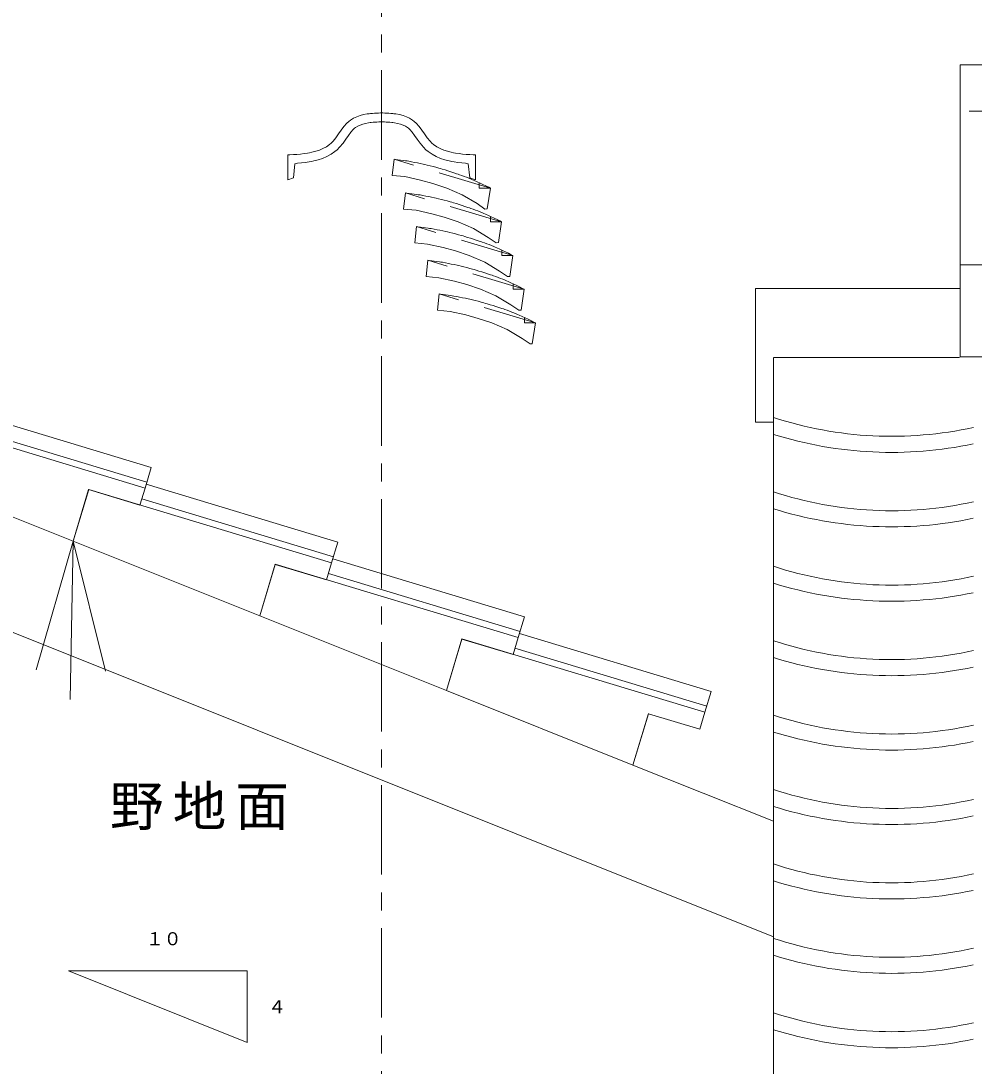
# Model space of a CAD drawing. Units: millimetres, scale not verified. Extents: x -4726 to 4690, y -2905 to 2891.
# Drawn here: x 240 to 1307, y -260 to 910 of the extents above; entities that cross this region are included whole.
import ezdxf
from ezdxf.enums import TextEntityAlignment as Align

# ---------------------------------------------------------------- set-up
doc = ezdxf.new("R2010")
doc.units = ezdxf.units.MM
doc.header["$LTSCALE"] = 20
doc.linetypes.add('CHAIN1', pattern=[8, 5, -1, 1, -1])
doc.linetypes.add('DASHED1', pattern=[1.8, 1.2, -0.6])
for name, color, linetype, lineweight in [('0-0', 7, 'Continuous', 18), ('2-1', 7, 'Continuous', 18), ('2-2', 7, 'Continuous', 18)]:
    doc.layers.add(name, color=color, linetype=linetype, lineweight=lineweight)
doc.styles.add('ＭＳ ゴシック', font='')
doc.styles.get('ＭＳ ゴシック').set_extended_font_data('MS Gothic')

# ---------------------------------------------------------------- blocks, each defined once
blk = doc.blocks.new('kyo7l')
at = {"layer": '2-1'}
for p, q in [((561.126, 70.896), (596.326, 70.896)), ((561.126, 70.896), (561.126, -59.782)), ((596.326, 70.896), (596.326, -59.782)), ((565.06, 50.105), (592.318, 50.105)), ((561.126, -18.658), (596.326, -18.658)), ((469.502, -29.187), (561.126, -29.187)), ((477.502, -60.206), (560.841, -60.206)), ((561.126, -59.782), (596.326, -59.782))]:
    blk.add_line(p, q, dxfattribs=at)
blk = doc.blocks.new('kyo7md1')
at = {"layer": '2-2'}
for p, q in [((-62.315, 19.101), (-63.544, 18.793)), ((-19.133, 20.922), (-19.923, 13.635)), ((-19.132, 20.922), (-19.133, 20.922)), ((-18.54, 20.852), (-19.132, 20.922)), ((-17.398, 20.713), (-18.54, 20.852)), ((-16.257, 20.566), (-17.398, 20.713)), ((-15.118, 20.41), (-16.257, 20.566)), ((-13.981, 20.24), (-15.118, 20.41)), ((-13.323, 20.135), (-13.981, 20.24)), ((-12.569, 20.007), (-13.323, 20.135)), ((-11.27, 19.771), (-12.569, 20.007)), ((-9.975, 19.518), (-11.27, 19.771)), ((-8.682, 19.252), (-9.975, 19.518)), ((-7.39, 18.976), (-8.682, 19.252)), ((-6.099, 18.694), (-7.39, 18.976)), ((12.841, 19.101), (14.071, 18.793)), ((-5.351, 18.53), (-6.099, 18.694)), ((-4.284, 18.299), (-5.351, 18.53)), ((-2.98, 17.99), (-4.284, 18.299)), ((-1.681, 17.658), (-2.98, 17.99)), ((-0.387, 17.307), (-1.681, 17.658)), ((0.904, 16.943), (-0.387, 17.307)), ((1.651, 16.726), (0.904, 16.943)), ((2.405, 16.504), (1.651, 16.726)), ((3.701, 16.115), (2.405, 16.504)), ((4.994, 15.717), (3.701, 16.115)), ((6.284, 15.309), (4.994, 15.717)), ((7.57, 14.89), (6.284, 15.309)), ((8.853, 14.46), (7.57, 14.89)), ((9.595, 14.205), (8.853, 14.46)), ((10.203, 13.993), (9.595, 14.205)), ((11.249, 13.62), (10.203, 13.993)), ((12.291, 13.236), (11.249, 13.62)), ((13.329, 12.842), (12.291, 13.236)), ((14.363, 12.436), (13.329, 12.842)), ((15.39, 12.016), (14.363, 12.436)), ((15.984, 11.767), (15.39, 12.016)), ((16.748, 11.436), (15.984, 11.767)), ((18.059, 10.849), (16.748, 11.436)), ((19.361, 10.244), (18.059, 10.849)), ((20.658, 9.624), (19.361, 10.244)), ((21.949, 8.994), (20.658, 9.624)), ((-14.081, 5.846), (-14.871, -1.441)), ((-14.08, 5.846), (-14.081, 5.846)), ((-13.488, 5.776), (-14.08, 5.846)), ((-12.346, 5.637), (-13.488, 5.776)), ((-11.205, 5.491), (-12.346, 5.637)), ((-10.066, 5.334), (-11.205, 5.491)), ((-8.929, 5.165), (-10.066, 5.334)), ((-8.271, 5.06), (-8.929, 5.165)), ((-7.517, 4.932), (-8.271, 5.06)), ((-6.218, 4.696), (-7.517, 4.932)), ((-4.923, 4.443), (-6.218, 4.696)), ((23.238, 8.357), (21.949, 8.994)), ((23.985, 7.986), (22.551, -1.341)), ((23.985, 7.986), (23.238, 8.357)), ((-3.63, 4.176), (-4.923, 4.443)), ((-2.338, 3.901), (-3.63, 4.176)), ((-1.047, 3.619), (-2.338, 3.901)), ((-0.299, 3.454), (-1.047, 3.619)), ((0.768, 3.224), (-0.299, 3.454)), ((2.072, 2.914), (0.768, 3.224)), ((3.371, 2.582), (2.072, 2.914)), ((4.665, 2.232), (3.371, 2.582)), ((5.956, 1.867), (4.665, 2.232)), ((6.703, 1.65), (5.956, 1.867)), ((7.457, 1.429), (6.703, 1.65)), ((8.753, 1.04), (7.457, 1.429)), ((10.046, 0.641), (8.753, 1.04)), ((11.336, 0.233), (10.046, 0.641)), ((12.622, -0.185), (11.336, 0.233)), ((13.905, -0.616), (12.622, -0.185)), ((14.647, -0.87), (13.905, -0.616)), ((15.255, -1.083), (14.647, -0.87)), ((16.301, -1.456), (15.255, -1.083)), ((17.343, -1.839), (16.301, -1.456)), ((18.382, -2.233), (17.343, -1.839)), ((19.415, -2.64), (18.382, -2.233)), ((20.442, -3.059), (19.415, -2.64)), ((21.036, -3.309), (20.442, -3.059)), ((21.8, -3.639), (21.036, -3.309)), ((22.551, -1.341), (21.561, -1.354)), ((23.111, -4.226), (21.8, -3.639)), ((24.414, -4.832), (23.111, -4.226)), ((-9.029, -9.229), (-9.819, -16.516)), ((-9.028, -9.229), (-9.029, -9.229)), ((-8.436, -9.299), (-9.028, -9.229)), ((-7.294, -9.438), (-8.436, -9.299)), ((25.71, -5.452), (24.414, -4.832)), ((27.001, -6.082), (25.71, -5.452)), ((28.29, -6.719), (27.001, -6.082)), ((29.037, -7.089), (27.603, -16.417)), ((29.037, -7.089), (28.29, -6.719)), ((-6.153, -9.585), (-7.294, -9.438)), ((-5.014, -9.741), (-6.153, -9.585)), ((-3.877, -9.911), (-5.014, -9.741)), ((-3.219, -10.016), (-3.877, -9.911)), ((-2.465, -10.144), (-3.219, -10.016)), ((-1.166, -10.38), (-2.465, -10.144)), ((0.129, -10.633), (-1.166, -10.38)), ((1.422, -10.899), (0.129, -10.633)), ((2.714, -11.175), (1.422, -10.899)), ((4.005, -11.457), (2.714, -11.175)), ((4.753, -11.621), (4.005, -11.457)), ((5.82, -11.852), (4.753, -11.621)), ((7.124, -12.161), (5.82, -11.852)), ((8.423, -12.493), (7.124, -12.161)), ((9.717, -12.844), (8.423, -12.493)), ((11.008, -13.208), (9.717, -12.844)), ((11.755, -13.425), (11.008, -13.208)), ((12.509, -13.647), (11.755, -13.425)), ((13.805, -14.036), (12.509, -13.647)), ((15.098, -14.434), (13.805, -14.036)), ((16.388, -14.842), (15.098, -14.434)), ((17.674, -15.261), (16.388, -14.842)), ((18.957, -15.691), (17.674, -15.261)), ((19.699, -15.946), (18.957, -15.691)), ((20.307, -16.158), (19.699, -15.946)), ((21.353, -16.531), (20.307, -16.158)), ((22.396, -16.915), (21.353, -16.531)), ((23.434, -17.309), (22.396, -16.915)), ((24.467, -17.715), (23.434, -17.309)), ((25.494, -18.134), (24.467, -17.715)), ((26.088, -18.384), (25.494, -18.134)), ((26.852, -18.715), (26.088, -18.384)), ((27.603, -16.417), (26.613, -16.429)), ((28.163, -19.302), (26.852, -18.715)), ((29.466, -19.907), (28.163, -19.302)), ((30.762, -20.527), (29.466, -19.907)), ((32.053, -21.157), (30.762, -20.527)), ((33.342, -21.794), (32.053, -21.157)), ((34.089, -22.165), (32.655, -31.492)), ((34.089, -22.165), (33.342, -21.794)), ((-3.977, -24.305), (-4.767, -31.592)), ((-3.976, -24.305), (-3.977, -24.305)), ((-3.384, -24.375), (-3.976, -24.305)), ((-2.242, -24.514), (-3.384, -24.375)), ((-1.101, -24.66), (-2.242, -24.514)), ((0.038, -24.817), (-1.101, -24.66)), ((1.175, -24.986), (0.038, -24.817)), ((1.833, -25.091), (1.175, -24.986)), ((2.587, -25.219), (1.833, -25.091)), ((3.886, -25.455), (2.587, -25.219)), ((5.181, -25.708), (3.886, -25.455)), ((6.474, -25.975), (5.181, -25.708)), ((7.766, -26.25), (6.474, -25.975)), ((9.057, -26.532), (7.766, -26.25)), ((9.805, -26.697), (9.057, -26.532)), ((10.872, -26.927), (9.805, -26.697)), ((12.176, -27.237), (10.872, -26.927)), ((13.475, -27.568), (12.176, -27.237)), ((14.769, -27.919), (13.475, -27.568)), ((16.06, -28.284), (14.769, -27.919)), ((16.807, -28.501), (16.06, -28.284)), ((17.561, -28.722), (16.807, -28.501)), ((18.857, -29.111), (17.561, -28.722)), ((20.15, -29.51), (18.857, -29.111)), ((21.44, -29.918), (20.15, -29.51)), ((22.726, -30.336), (21.44, -29.918)), ((24.009, -30.767), (22.726, -30.336)), ((24.751, -31.021), (24.009, -30.767)), ((25.359, -31.234), (24.751, -31.021)), ((26.405, -31.607), (25.359, -31.234)), ((27.448, -31.99), (26.405, -31.607)), ((28.486, -32.384), (27.448, -31.99)), ((29.519, -32.791), (28.486, -32.384)), ((32.655, -31.492), (31.665, -31.505)), ((30.546, -33.21), (29.519, -32.791)), ((31.14, -33.46), (30.546, -33.21)), ((31.904, -33.79), (31.14, -33.46)), ((33.215, -34.377), (31.904, -33.79)), ((34.518, -34.983), (33.215, -34.377)), ((35.814, -35.603), (34.518, -34.983)), ((37.105, -36.233), (35.814, -35.603)), ((38.394, -36.87), (37.105, -36.233)), ((39.141, -37.24), (37.707, -46.568)), ((39.141, -37.24), (38.394, -36.87)), ((1.075, -39.38), (0.285, -46.667)), ((1.076, -39.38), (1.075, -39.38)), ((1.668, -39.45), (1.076, -39.38)), ((2.81, -39.589), (1.668, -39.45)), ((3.951, -39.736), (2.81, -39.589)), ((5.09, -39.892), (3.951, -39.736)), ((6.227, -40.062), (5.09, -39.892)), ((6.885, -40.167), (6.227, -40.062)), ((7.639, -40.295), (6.885, -40.167)), ((8.938, -40.531), (7.639, -40.295)), ((10.233, -40.784), (8.938, -40.531)), ((11.526, -41.05), (10.233, -40.784)), ((12.818, -41.326), (11.526, -41.05)), ((14.109, -41.608), (12.818, -41.326)), ((14.857, -41.772), (14.109, -41.608)), ((15.924, -42.003), (14.857, -41.772)), ((17.228, -42.312), (15.924, -42.003)), ((18.527, -42.644), (17.228, -42.312)), ((19.822, -42.994), (18.527, -42.644)), ((21.112, -43.359), (19.822, -42.994)), ((21.859, -43.576), (21.112, -43.359)), ((22.613, -43.798), (21.859, -43.576)), ((23.909, -44.187), (22.613, -43.798)), ((25.202, -44.585), (23.909, -44.187)), ((26.492, -44.993), (25.202, -44.585)), ((27.778, -45.412), (26.492, -44.993)), ((29.061, -45.842), (27.778, -45.412)), ((29.803, -46.097), (29.061, -45.842)), ((30.411, -46.309), (29.803, -46.097)), ((31.457, -46.682), (30.411, -46.309)), ((32.5, -47.066), (31.457, -46.682)), ((37.707, -46.568), (36.717, -46.58)), ((33.538, -47.46), (32.5, -47.066)), ((34.571, -47.866), (33.538, -47.46)), ((35.598, -48.285), (34.571, -47.866)), ((36.192, -48.535), (35.598, -48.285)), ((36.956, -48.866), (36.192, -48.535)), ((38.267, -49.453), (36.956, -48.866)), ((39.57, -50.058), (38.267, -49.453)), ((40.866, -50.678), (39.57, -50.058)), ((42.157, -51.308), (40.866, -50.678)), ((43.446, -51.945), (42.157, -51.308)), ((44.193, -52.316), (42.759, -61.643)), ((44.193, -52.316), (43.446, -51.945)), ((42.759, -61.643), (41.769, -61.656))]:
    blk.add_line(p, q, dxfattribs=at)
at = {"layer": '2-2', "linetype": 'DASHED1'}
for p, q in [((23.985, 7.986), (-19.133, 20.922)), ((29.037, -7.089), (-14.081, 5.846)), ((34.089, -22.165), (-9.029, -9.229)), ((39.141, -37.24), (-3.977, -24.305)), ((44.193, -52.316), (1.075, -39.38))]:
    blk.add_line(p, q, dxfattribs=at)
at = {"layer": '2-2'}
for points in [[(-66.737, 22.833), (-65.815, 22.883), (-64.226, 22.976), (-62.637, 23.088), (-61.045, 23.233), (-59.452, 23.422), (-57.855, 23.667), (-56.927, 23.841), (-55.934, 24.055), (-54.233, 24.5), (-52.567, 25.055), (-50.964, 25.733), (-49.447, 26.547), (-48.044, 27.512), (-47.292, 28.146), (-46.461, 28.972), (-45.159, 30.542), (-43.957, 32.224), (-42.783, 33.934), (-41.562, 35.587), (-40.22, 37.102), (-39.358, 37.883), (-38.64, 38.427), (-37.305, 39.243), (-35.868, 39.915), (-34.355, 40.453), (-32.792, 40.871), (-31.202, 41.178), (-30.279, 41.31), (-29.752, 41.371), (-28.847, 41.456), (-27.946, 41.519), (-27.048, 41.564), (-26.151, 41.596), (-25.256, 41.62), (-24.737, 41.633)], [(-62.315, 19.101), (-60.629, 19.254), (-58.912, 19.458), (-57.183, 19.724), (-56.139, 19.919), (-55.006, 20.163), (-53.092, 20.664), (-51.154, 21.31), (-49.235, 22.121), (-47.362, 23.127), (-45.616, 24.327), (-44.588, 25.193), (-43.505, 26.271), (-41.988, 28.099), (-40.681, 29.929), (-39.524, 31.613), (-38.449, 33.069), (-37.371, 34.286), (-36.803, 34.801), (-36.384, 35.118), (-35.409, 35.714), (-34.347, 36.21), (-33.167, 36.631), (-31.896, 36.97), (-30.54, 37.232), (-29.764, 37.343), (-29.333, 37.393), (-28.522, 37.469), (-27.708, 37.526), (-26.876, 37.567), (-26.024, 37.598), (-25.152, 37.622), (-24.737, 37.632)], [(17.263, 22.833), (16.342, 22.883), (14.753, 22.976), (13.163, 23.088), (11.572, 23.233), (9.978, 23.422), (8.382, 23.667), (7.454, 23.841), (6.461, 24.055), (4.759, 24.5), (3.094, 25.055), (1.49, 25.733), (-0.026, 26.547), (-1.429, 27.512), (-2.181, 28.146), (-3.012, 28.972), (-4.314, 30.542), (-5.516, 32.224), (-6.691, 33.934), (-7.912, 35.587), (-9.253, 37.102), (-10.115, 37.883), (-10.833, 38.427), (-12.168, 39.243), (-13.605, 39.915), (-15.118, 40.453), (-16.682, 40.871), (-18.271, 41.178), (-19.195, 41.31), (-19.721, 41.371), (-20.626, 41.456), (-21.527, 41.519), (-22.426, 41.564), (-23.322, 41.596), (-24.218, 41.62), (-24.737, 41.633)], [(12.841, 19.101), (11.156, 19.254), (9.439, 19.458), (7.71, 19.724), (6.666, 19.919), (5.532, 20.163), (3.619, 20.664), (1.681, 21.31), (-0.238, 22.121), (-2.111, 23.127), (-3.857, 24.327), (-4.885, 25.193), (-5.968, 26.271), (-7.485, 28.099), (-8.792, 29.929), (-9.949, 31.613), (-11.024, 33.069), (-12.102, 34.286), (-12.671, 34.801), (-13.089, 35.118), (-14.064, 35.714), (-15.126, 36.21), (-16.306, 36.631), (-17.578, 36.97), (-18.934, 37.232), (-19.71, 37.343), (-20.14, 37.393), (-20.951, 37.469), (-21.765, 37.526), (-22.598, 37.567), (-23.449, 37.598), (-24.321, 37.622), (-24.737, 37.632)], [(-66.737, 22.833), (-66.737, 11.633), (-64.233, 12.596), (-63.544, 18.793)], [(17.263, 22.833), (17.263, 11.633), (14.759, 12.596), (14.071, 18.793)], [(21.561, -1.354), (18.01, 1.037), (11.34, 4.963), (4.466, 7.932), (-1.712, 10.014), (-7.238, 11.571), (-14.282, 13.132), (-19.923, 13.635)], [(26.613, -16.429), (23.062, -14.038), (16.392, -10.112), (9.518, -7.143), (3.34, -5.061), (-2.186, -3.504), (-9.23, -1.943), (-14.871, -1.441)], [(31.665, -31.505), (28.114, -29.114), (21.444, -25.188), (14.57, -22.219), (8.392, -20.137), (2.866, -18.58), (-4.178, -17.019), (-9.819, -16.516)], [(36.717, -46.58), (33.166, -44.189), (26.496, -40.263), (19.622, -37.294), (13.444, -35.212), (7.918, -33.655), (0.874, -32.094), (-4.767, -31.592)], [(41.769, -61.656), (38.218, -59.265), (31.548, -55.339), (24.674, -52.37), (18.496, -50.288), (12.97, -48.731), (5.926, -47.17), (0.285, -46.667)]]:
    blk.add_lwpolyline(points, dxfattribs=at)
at = {"layer": '2-2', "color": 5}
for points in [[(23.985, 7.986), (18.996, 7.986), (18.996, 10.414)], [(29.037, -7.089), (24.048, -7.089), (24.048, -4.662)], [(34.089, -22.165), (29.1, -22.165), (29.1, -19.737)], [(39.141, -37.24), (34.152, -37.24), (34.152, -34.813)], [(44.193, -52.316), (39.204, -52.316), (39.204, -49.888)]]:
    blk.add_lwpolyline(points, dxfattribs=at)

msp = doc.modelspace()

# ---------------------------------------------------------------- linework, layer by layer
at = {"layer": '0-0', "color": 4, "linetype": 'CHAIN1'}
msp.add_line((643.52, 1814.33), (643.52, -1141.75), dxfattribs=at)
at = {"layer": '0-0'}
for p, q in [((1062.26, 460.7), (1062.26, 610.35)), ((1082.26, -931.58), (1082.26, 532.8)), ((106.81, 468.96), (378.77, 386.96)), ((171.11, 474.67), (385.71, 409.96)), ((166.2, 458.36), (380.79, 393.66)), ((1082.26, 460.7), (1062.26, 460.7)), ((89.37, 411.14), (298.28, 327.57)), ((385.71, 409.96), (378.77, 386.96)), ((378.77, 386.96), (373, 367.81)), ((298.28, 327.57), (315.71, 385.4)), ((315.63, 385.11), (298.28, 327.57)), ((315.63, 385.11), (373, 367.81)), ((315.71, 385.4), (587.68, 303.39)), ((375.1, 374.8), (589.7, 310.1)), ((1082.26, -115.26), (-111.65, 362.3)), ((298.28, 327.57), (256.9, 183.4)), ((298.28, 327.57), (295.14, 150.12)), ((298.28, 327.57), (507.19, 244.01)), ((298.28, 327.57), (334.53, 182.02)), ((507.19, 244.01), (524.62, 301.83)), ((524.53, 301.54), (507.19, 244.01)), ((524.53, 301.54), (581.9, 284.25)), ((524.62, 301.83), (796.58, 219.83)), ((587.68, 303.39), (581.9, 284.25)), ((584.01, 291.24), (798.61, 226.53)), ((507.19, 244.01), (716.09, 160.45)), ((716.09, 160.45), (733.53, 218.27)), ((733.44, 217.98), (716.09, 160.45)), ((733.44, 217.98), (790.81, 200.68)), ((733.53, 218.27), (1005.49, 136.27)), ((796.58, 219.83), (790.81, 200.68)), ((792.92, 207.67), (1007.51, 142.97)), ((716.09, 160.45), (925, 76.89)), ((925, 76.89), (942.43, 134.71)), ((942.35, 134.42), (925, 76.89)), ((942.35, 134.42), (999.72, 117.12)), ((1005.49, 136.27), (999.72, 117.12)), ((925, 76.89), (1082.26, 13.98)), ((293.04, -153.48), (493.04, -233.48))]:
    msp.add_line(p, q, dxfattribs=at)
for points in [[(380.02, 391.11), (594.61, 326.4), (587.68, 303.39)], [(588.93, 307.54), (803.52, 242.84), (796.58, 219.83)], [(797.84, 223.98), (1012.43, 159.28), (1005.49, 136.27)], [(293.04, -153.48), (493.04, -153.48), (493.04, -233.48)]]:
    msp.add_lwpolyline(points, dxfattribs=at)
for centre, radius, start, end in [((1214.46, 869.11), 424.32, 251.84569, 282.48355), ((1214.46, 869.11), 442.32, 252.6086, 281.93727), ((1214.46, 785.84), 424.32, 251.84569, 282.48355), ((1214.46, 785.84), 442.32, 252.6086, 281.93727), ((1214.46, 702.57), 424.32, 251.84569, 282.48355), ((1214.46, 702.57), 442.32, 252.6086, 281.93727), ((1214.46, 619.29), 424.32, 251.84569, 282.48355), ((1214.46, 619.29), 442.32, 252.6086, 281.93727), ((1214.46, 536.02), 424.32, 251.84569, 282.48355), ((1214.46, 536.02), 442.32, 252.6086, 281.93727), ((1214.46, 452.75), 424.32, 251.84569, 282.48355), ((1214.46, 452.75), 442.32, 252.6086, 281.93727), ((1214.46, 369.48), 424.32, 251.84569, 282.48355), ((1214.46, 369.48), 442.32, 252.6086, 281.93727), ((1214.46, 286.2), 424.32, 251.84569, 282.48355), ((1214.46, 286.2), 442.32, 252.6086, 281.93727), ((1214.46, 202.93), 424.32, 251.84569, 282.48355), ((1214.46, 202.93), 442.32, 252.6086, 281.93727)]:
    msp.add_arc(centre, radius, start, end, dxfattribs=at)

# ---------------------------------------------------------------- block references
at = {"layer": '0-0', "xscale": 2.5, "yscale": 2.5}
for name, p in [('kyo7l', (-111.5, 683.32)), ('kyo7md1', (705.37, 702.53))]:
    msp.add_blockref(name, p, dxfattribs=at)

# ---------------------------------------------------------------- texts
at = {"layer": '0-0', "color": 4, "style": 'ＭＳ ゴシック'}
for s, p in [('１０', (379.7, -129.09)), ('４', (516.62, -205.24))]:
    msp.add_text(s, height=14.66, dxfattribs=at).set_placement(p, align=Align.BOTTOM_LEFT)
at = {"layer": '0-0', "insert": (339.5, 4.16), "char_height": 43.99, "attachment_point": 7, "style": 'ＭＳ ゴシック'}
msp.add_mtext('\\T1.17;野地面', dxfattribs=at)

doc.saveas('drawing.dxf')
